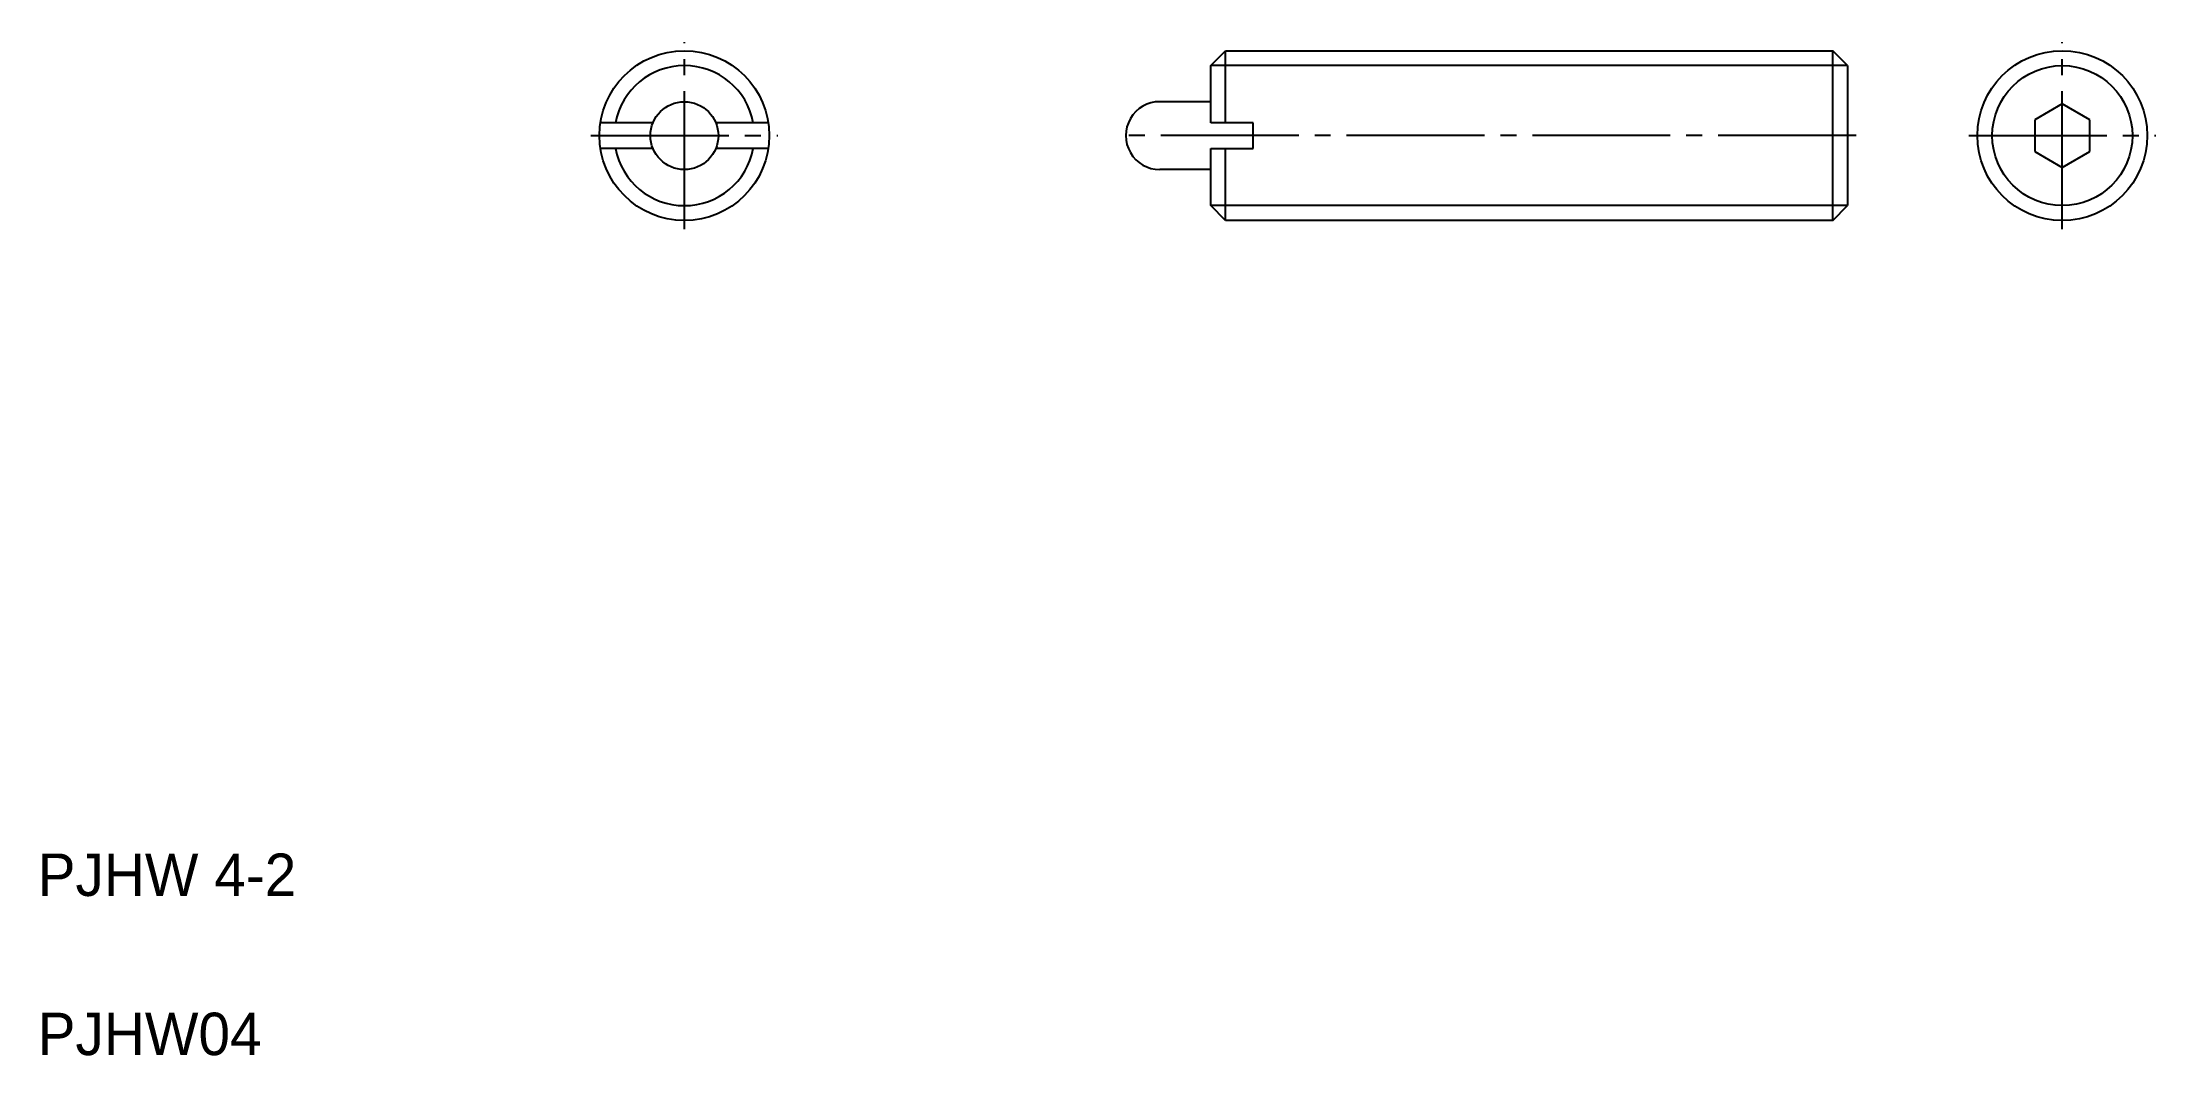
# Model space of a CAD drawing. Extents: x 2.6 to 52.4, y 2.5 to 26.4.
import ezdxf

# ---------------------------------------------------------------- set-up
doc = ezdxf.new("R2010")
doc.units = 0
doc.header["$LTSCALE"] = 0.25
doc.linetypes.add('CENTER', pattern=[17.5, 13, -1.5, 1.5, -1.5])
doc.layers.get('0').update_dxf_attribs({"linetype": 'CONTINUOUS'})
doc.layers.add('CENTER', color=1, linetype='CENTER')

msp = doc.modelspace()

# ---------------------------------------------------------------- linework, layer by layer
for p, q in [((30.129, 25.814), (30.479, 26.164)), ((30.479, 26.164), (44.779, 26.164)), ((30.479, 24.464), (30.479, 26.164)), ((34.054, 26.164), (34.054, 26.164)), ((37.629, 26.164), (37.629, 26.164)), ((44.779, 22.164), (44.779, 26.164)), ((45.129, 25.814), (44.779, 26.164)), ((30.129, 24.464), (30.129, 25.814)), ((45.129, 25.814), (45.129, 22.514)), ((30.129, 24.964), (28.929, 24.964)), ((50.186, 24.914), (49.536, 24.539)), ((50.836, 24.539), (50.186, 24.914)), ((16.992, 24.464), (15.756, 24.464)), ((19.711, 24.464), (18.475, 24.464)), ((31.129, 24.464), (30.129, 24.464)), ((31.129, 23.864), (31.129, 24.464)), ((49.536, 24.539), (49.536, 23.789)), ((50.836, 23.789), (50.836, 24.539)), ((16.992, 23.864), (15.756, 23.864)), ((19.711, 23.864), (18.475, 23.864)), ((30.129, 22.514), (30.129, 23.864)), ((30.129, 23.864), (31.129, 23.864)), ((30.479, 22.164), (30.479, 23.864)), ((49.536, 23.789), (50.186, 23.413)), ((50.186, 23.413), (50.836, 23.789)), ((30.129, 23.364), (28.929, 23.364)), ((30.479, 22.164), (30.129, 22.514)), ((44.779, 22.164), (45.129, 22.514)), ((44.779, 22.164), (30.479, 22.164))]:
    msp.add_line(p, q)
at = {"color": 3}
for p, q in [((45.129, 25.814), (30.129, 25.814)), ((45.129, 22.514), (30.129, 22.514))]:
    msp.add_line(p, q, dxfattribs=at)
for centre, radius in [((17.733, 24.164), 2), ((50.186, 24.164), 2), ((17.733, 24.164), 0.8)]:
    msp.add_circle(centre, radius)
msp.add_circle((50.186, 24.164), 1.65, dxfattribs=at)
for start, end in [(10.476, 169.524), (190.4757, 349.524)]:
    msp.add_arc((17.733, 24.164), 1.65, start, end, dxfattribs=at)
msp.add_arc((28.929, 24.164), 0.8, 90, 270.0002)
at = {"layer": 'CENTER'}
for p, q in [((17.733, 21.964), (17.733, 26.364)), ((50.186, 21.964), (50.186, 26.364)), ((15.533, 24.164), (19.933, 24.164)), ((45.329, 24.164), (27.929, 24.164)), ((47.986, 24.164), (52.386, 24.164))]:
    msp.add_line(p, q, dxfattribs=at)

# ---------------------------------------------------------------- texts
for s, p in [('PJHW 4-2', (2.5, 6.25)), ('PJHW04', (2.5, 2.5))]:
    msp.add_text(s, height=1).set_placement(p)

doc.saveas('drawing.dxf')
